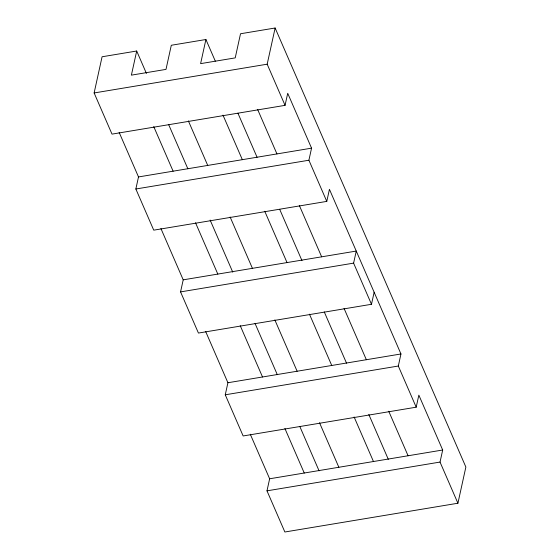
<?xml version="1.0" encoding="UTF-8"?>
<svg xmlns="http://www.w3.org/2000/svg" width="560" height="560" viewBox="0 0 560 560"><rect width="100%" height="100%" fill="white"/><g stroke="black" fill="none" stroke-linecap="round" stroke-linejoin="round"><path stroke-width="0.84" d="M119.154 132.398L138.502 176.939L135.849 189L153.734 230.16L326.781 201.39L308.903 160.23L311.556 148.169L287.714 93.289L285.061 105.35L112.007 134.12L94.129 92.96L102.081 56.77L136.696 51.016L146.44 73.451M136.696 51.016L131.39 75.145L165.998 69.391L171.304 45.262L205.912 39.508L215.313 61.138M205.912 39.508L200.606 63.637L235.221 57.883L240.52 33.754L275.135 28L465.871 467.04L457.919 503.23L284.865 532L266.987 490.84L269.64 478.779L250.285 434.238M374.143 292.229L371.49 304.29L198.436 333.06L180.558 291.9L183.211 279.839L160.916 228.522M285.061 105.35L267.176 64.19L275.135 28M457.919 503.23L440.034 462.07L442.687 450.009L418.845 395.129L416.192 407.19L243.145 435.96L225.26 394.8L227.913 382.739L205.618 331.422M326.781 201.39L329.434 189.329L400.96 353.969L398.314 366.03L416.192 407.19M371.49 304.29L353.605 263.13L356.258 251.069L183.211 279.839M94.129 92.96L267.176 64.19M138.502 176.939L311.556 148.169M135.849 189L308.903 160.23M180.558 291.9L353.605 263.13M227.913 382.739L400.96 353.969M225.26 394.8L398.314 366.03M269.64 478.779L442.687 450.009M266.987 490.84L440.034 462.07M257.593 109.382L276.941 153.923M299.355 205.506L321.65 256.823M344.057 308.406L366.352 359.723M388.724 411.222L408.079 455.763M237.937 113.218L257.082 157.283M279.706 209.356L301.98 260.631M324.254 311.906L346.535 363.181M368.809 414.456L388.297 459.319M222.985 115.136L242.333 159.677M264.747 211.26L287.035 262.577M309.449 314.16L331.744 365.477M354.116 416.976L373.464 461.517M188.37 120.89L207.725 165.431M230.132 217.014L252.427 268.331M274.841 319.914L297.136 371.231M319.508 422.73L338.856 467.271M168.714 124.726L187.859 168.791M210.133 220.066L232.757 272.139M255.038 323.414L277.312 374.689M299.936 426.762L319.081 470.827M153.762 126.644L173.11 171.185M195.524 222.768L217.819 274.085M240.226 325.668L262.521 376.985M284.9 428.484L304.248 473.025"/></g></svg>
